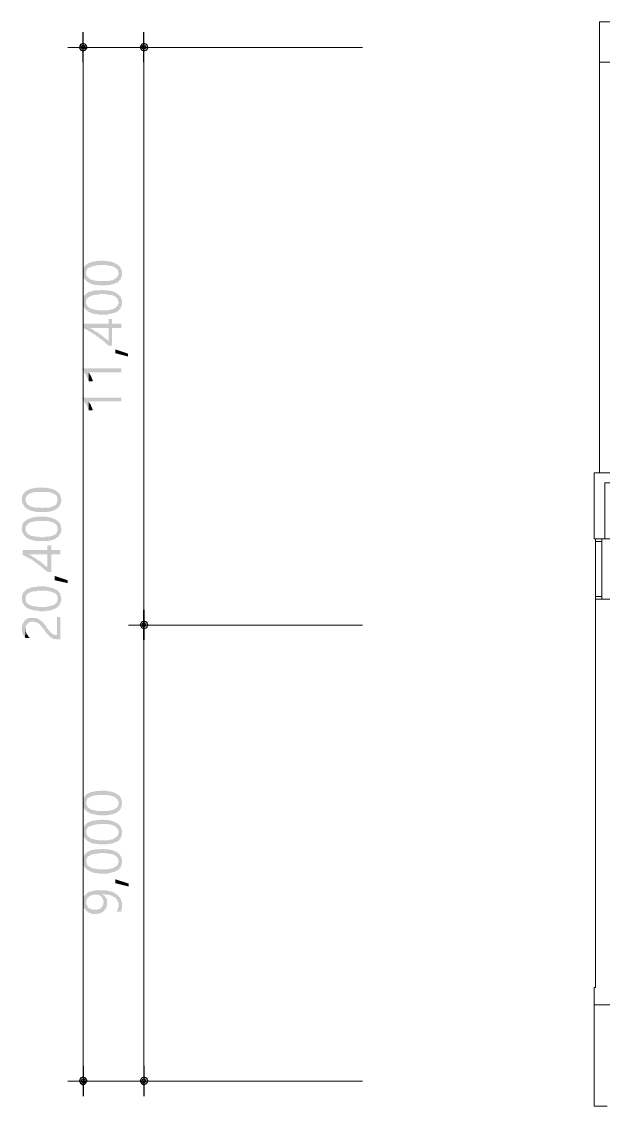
# Model space of a CAD drawing. Header units: millimetres. Extents: x -750 to 90962, y 11972 to 66109.
# Drawn here: x -511 to 10962, y 16311 to 37713 of the extents above; entities that cross this region are included whole.
import ezdxf

# ---------------------------------------------------------------- set-up
doc = ezdxf.new("R2010")
doc.units = ezdxf.units.MM
doc.layers.add('PDF_솔리드 채우기', color=7, linetype='Continuous')
doc.layers.add('PDF_형상', color=7, linetype='Continuous')

msp = doc.modelspace()

# ---------------------------------------------------------------- hatches: boundary and pattern name
at = {"layer": 'PDF_솔리드 채우기', "transparency": 33554559}
for points in [[(694, 32762), (694, 32753), (694, 32734), (694, 32715), (703, 32696), (703, 32678), (713, 32659), (722, 32640), (731, 32631), (750, 32612), (760, 32602), (760, 32753), (760, 32762), (760, 32772), (760, 32791), (769, 32800), (769, 32809), (778, 32819), (788, 32838), (797, 32847), (807, 32856), (825, 32856), (835, 32866), (854, 32875), (873, 32885), (882, 32885), (910, 32894), (929, 32894), (948, 32903), (976, 32903), (1004, 32903), (1023, 32913), (1051, 32913), (1089, 32913), (1108, 32913), (1136, 32913), (1164, 32903), (1193, 32903), (1211, 32903), (1230, 32894), (1258, 32894), (1277, 32885), (1296, 32885), (1305, 32875), (1324, 32866), (1343, 32856), (1353, 32847), (1362, 32838), (1371, 32828), (1381, 32819), (1390, 32809), (1390, 32791), (1390, 32781), (1400, 32762), (1400, 32753), (1400, 32903), (1381, 32913), (1362, 32932), (1353, 32932), (1343, 32941), (1324, 32951), (1305, 32960), (1296, 32960), (1277, 32969), (1258, 32979), (1240, 32979), (1211, 32979), (1193, 32988), (1174, 32988), (1145, 32988), (1127, 32988), (1098, 32998), (1080, 32998), (1070, 32998), (1042, 32998), (1023, 32988), (995, 32988), (967, 32988), (948, 32988), (920, 32979), (901, 32979), (882, 32969), (863, 32969), (844, 32960), (825, 32951), (807, 32951), (797, 32941), (778, 32932), (769, 32922), (750, 32913), (741, 32903), (731, 32894), (722, 32875), (713, 32866), (713, 32856), (703, 32838), (703, 32828), (694, 32809), (694, 32791), (694, 32781)], [(760, 32602), (778, 32583), (797, 32574), (797, 32574), (807, 32565), (825, 32555), (844, 32546), (854, 32546), (873, 32536), (891, 32527), (910, 32527), (929, 32518), (948, 32518), (976, 32518), (995, 32518), (1023, 32508), (1042, 32508), (1070, 32508), (1098, 32508), (1117, 32508), (1136, 32508), (1164, 32508), (1183, 32518), (1211, 32518), (1230, 32518), (1249, 32527), (1268, 32527), (1287, 32536), (1305, 32536), (1324, 32546), (1343, 32555), (1353, 32565), (1371, 32565), (1381, 32574), (1400, 32583), (1409, 32602), (1418, 32612), (1437, 32631), (1447, 32649), (1456, 32668), (1456, 32687), (1465, 32706), (1465, 32725), (1465, 32743), (1465, 32743), (1465, 32762), (1465, 32791), (1456, 32809), (1456, 32828), (1447, 32847), (1437, 32856), (1428, 32875), (1409, 32894), (1400, 32903), (1400, 32753), (1400, 32743), (1400, 32725), (1390, 32715), (1390, 32696), (1381, 32687), (1371, 32678), (1362, 32668), (1353, 32659), (1343, 32649), (1334, 32640), (1315, 32631), (1296, 32621), (1287, 32612), (1268, 32612), (1240, 32602), (1221, 32602), (1202, 32593), (1174, 32593), (1145, 32593), (1117, 32593), (1089, 32593), (1070, 32593), (1042, 32593), (1014, 32593), (985, 32593), (957, 32602), (938, 32602), (920, 32602), (901, 32612), (882, 32621), (863, 32621), (844, 32631), (825, 32640), (816, 32649), (807, 32659), (797, 32668), (788, 32678), (778, 32687), (769, 32696), (769, 32715), (760, 32725), (760, 32743), (760, 32753)], [(694, 32188), (694, 32179), (694, 32160), (694, 32141), (703, 32122), (703, 32103), (713, 32085), (722, 32066), (731, 32056), (750, 32038), (760, 32028), (760, 32179), (760, 32188), (760, 32198), (760, 32207), (769, 32226), (769, 32235), (778, 32245), (788, 32254), (797, 32273), (807, 32282), (825, 32282), (835, 32292), (854, 32301), (873, 32311), (882, 32311), (910, 32320), (929, 32320), (948, 32329), (976, 32329), (1004, 32329), (1023, 32339), (1051, 32339), (1089, 32339), (1108, 32339), (1136, 32339), (1164, 32329), (1193, 32329), (1211, 32329), (1230, 32320), (1258, 32320), (1277, 32311), (1296, 32311), (1305, 32301), (1324, 32292), (1343, 32282), (1353, 32273), (1362, 32263), (1371, 32254), (1381, 32245), (1390, 32235), (1390, 32216), (1390, 32207), (1400, 32188), (1400, 32179), (1400, 32329), (1381, 32339), (1362, 32358), (1353, 32358), (1343, 32367), (1324, 32376), (1305, 32386), (1296, 32386), (1277, 32395), (1258, 32395), (1240, 32405), (1211, 32405), (1193, 32414), (1174, 32414), (1145, 32414), (1127, 32414), (1098, 32414), (1080, 32423), (1070, 32423), (1042, 32414), (1023, 32414), (995, 32414), (967, 32414), (948, 32414), (920, 32405), (901, 32405), (882, 32395), (863, 32395), (844, 32386), (825, 32376), (807, 32376), (797, 32367), (778, 32358), (769, 32348), (750, 32339), (741, 32329), (731, 32311), (722, 32301), (713, 32292), (713, 32273), (703, 32263), (703, 32245), (694, 32235), (694, 32216), (694, 32198)], [(760, 32028), (778, 32009), (797, 32000), (797, 32000), (807, 31991), (825, 31981), (844, 31972), (854, 31972), (873, 31962), (891, 31953), (910, 31953), (929, 31943), (948, 31943), (976, 31943), (995, 31934), (1023, 31934), (1042, 31934), (1070, 31934), (1098, 31934), (1117, 31934), (1136, 31934), (1164, 31934), (1183, 31934), (1211, 31943), (1230, 31943), (1249, 31953), (1268, 31953), (1287, 31962), (1305, 31962), (1324, 31972), (1343, 31981), (1353, 31981), (1371, 31991), (1381, 32000), (1400, 32009), (1409, 32028), (1418, 32038), (1437, 32056), (1447, 32075), (1456, 32094), (1456, 32103), (1465, 32122), (1465, 32151), (1465, 32169), (1465, 32169), (1465, 32188), (1465, 32216), (1456, 32235), (1456, 32254), (1447, 32263), (1437, 32282), (1428, 32301), (1409, 32311), (1400, 32329), (1400, 32179), (1400, 32169), (1400, 32151), (1390, 32141), (1390, 32122), (1381, 32113), (1371, 32103), (1362, 32094), (1353, 32085), (1343, 32075), (1334, 32066), (1315, 32056), (1296, 32047), (1287, 32038), (1268, 32038), (1240, 32028), (1221, 32028), (1202, 32019), (1174, 32019), (1145, 32019), (1117, 32019), (1089, 32019), (1070, 32019), (1042, 32019), (1014, 32019), (985, 32019), (957, 32028), (938, 32028), (920, 32028), (901, 32038), (882, 32047), (863, 32047), (844, 32056), (825, 32066), (816, 32075), (807, 32085), (797, 32094), (788, 32103), (778, 32113), (769, 32122), (769, 32141), (760, 32151), (760, 32169), (760, 32179)], [(703, 31755), (703, 31671), (713, 31661), (731, 31652), (750, 31652), (760, 31642), (778, 31633), (797, 31623), (816, 31605), (825, 31671), (1202, 31671), (1202, 31416), (1202, 31755)], [(816, 31605), (835, 31595), (854, 31586), (873, 31576), (891, 31567), (910, 31548), (929, 31539), (948, 31529), (957, 31520), (976, 31501), (995, 31492), (1014, 31482), (1023, 31463), (1042, 31454), (1061, 31445), (1080, 31426), (1089, 31416), (1108, 31407), (1127, 31388), (1136, 31379), (1155, 31360), (1174, 31351), (1183, 31332), (1202, 31322), (1268, 31322), (1268, 31671), (1456, 31671), (1456, 31755), (1268, 31755), (1268, 31849), (1202, 31849), (1202, 31755), (1202, 31416), (1127, 31473), (1117, 31473), (1108, 31492), (1089, 31501), (1080, 31511), (1061, 31529), (1042, 31539), (1023, 31548), (1014, 31558), (995, 31576), (976, 31586), (957, 31595), (938, 31605), (920, 31614), (901, 31633), (882, 31642), (863, 31652), (844, 31661), (825, 31671)], [(684, 30871), (684, 30842), (694, 30833), (713, 30814), (722, 30795), (731, 30776), (741, 30758), (760, 30739), (760, 30739), (769, 30711), (778, 30692), (788, 30673), (797, 30654), (807, 30635), (807, 30795), (1456, 30795), (1456, 30871)], [(807, 30635), (807, 30616), (891, 30616), (891, 30626), (891, 30635), (882, 30654), (873, 30673), (863, 30701), (854, 30720), (854, 30729), (835, 30748), (825, 30767), (816, 30786), (807, 30795)], [(684, 30296), (684, 30268), (694, 30259), (713, 30240), (722, 30221), (731, 30202), (741, 30183), (760, 30165), (760, 30155), (769, 30136), (778, 30118), (788, 30099), (797, 30080), (807, 30061), (807, 30221), (1456, 30221), (1456, 30296)], [(807, 30061), (807, 30042), (891, 30042), (891, 30042), (891, 30061), (882, 30080), (873, 30099), (863, 30118), (854, 30146), (854, 30155), (835, 30174), (825, 30193), (816, 30212), (807, 30221)], [(-511, 28282), (-511, 28282), (-502, 28263), (-502, 28245), (-502, 28226), (-492, 28207), (-483, 28188), (-473, 28169), (-464, 28151), (-455, 28141), (-436, 28122), (-436, 28282), (-436, 28282), (-436, 28301), (-436, 28311), (-426, 28329), (-426, 28339), (-417, 28348), (-407, 28358), (-398, 28367), (-389, 28376), (-379, 28386), (-360, 28395), (-351, 28405), (-332, 28414), (-313, 28414), (-295, 28423), (-266, 28423), (-247, 28433), (-219, 28433), (-200, 28433), (-172, 28433), (-144, 28433), (-116, 28433), (-87, 28433), (-59, 28433), (-31, 28433), (-12, 28433), (16, 28433), (35, 28423), (54, 28423), (82, 28414), (91, 28405), (110, 28405), (129, 28395), (138, 28386), (157, 28376), (167, 28367), (176, 28358), (185, 28348), (185, 28329), (195, 28320), (195, 28311), (195, 28292), (204, 28282), (204, 28433), (185, 28442), (167, 28452), (157, 28461), (148, 28471), (129, 28480), (110, 28480), (91, 28489), (73, 28499), (54, 28499), (35, 28508), (16, 28508), (-3, 28508), (-22, 28518), (-50, 28518), (-69, 28518), (-97, 28518), (-125, 28518), (-125, 28518), (-153, 28518), (-182, 28518), (-200, 28518), (-229, 28518), (-257, 28508), (-276, 28508), (-295, 28508), (-313, 28499), (-332, 28489), (-351, 28489), (-370, 28480), (-389, 28471), (-407, 28461), (-417, 28461), (-426, 28452), (-445, 28442), (-455, 28423), (-464, 28414), (-473, 28405), (-483, 28395), (-492, 28376), (-492, 28367), (-502, 28348), (-502, 28339), (-502, 28320), (-502, 28301)], [(-436, 28122), (-426, 28113), (-407, 28103), (-398, 28094), (-389, 28094), (-370, 28085), (-360, 28075), (-342, 28066), (-323, 28066), (-304, 28056), (-285, 28056), (-266, 28047), (-247, 28047), (-229, 28038), (-200, 28038), (-182, 28038), (-153, 28038), (-125, 28038), (-106, 28038), (-78, 28038), (-59, 28038), (-31, 28038), (-12, 28038), (7, 28047), (35, 28047), (54, 28047), (73, 28056), (91, 28056), (110, 28066), (129, 28075), (138, 28075), (157, 28085), (167, 28094), (176, 28103), (195, 28113), (214, 28132), (223, 28141), (233, 28160), (242, 28169), (251, 28188), (261, 28207), (261, 28226), (270, 28245), (270, 28273), (270, 28273), (270, 28292), (261, 28311), (261, 28329), (251, 28348), (251, 28367), (242, 28386), (223, 28405), (214, 28414), (204, 28433), (204, 28282), (195, 28273), (195, 28254), (195, 28245), (195, 28226), (185, 28216), (176, 28207), (167, 28188), (157, 28179), (148, 28169), (129, 28160), (120, 28160), (101, 28151), (82, 28141), (63, 28132), (44, 28132), (25, 28122), (-3, 28122), (-22, 28122), (-50, 28122), (-78, 28122), (-106, 28113), (-135, 28122), (-163, 28122), (-182, 28122), (-210, 28122), (-238, 28122), (-257, 28132), (-285, 28132), (-304, 28141), (-323, 28141), (-342, 28151), (-351, 28160), (-370, 28169), (-379, 28179), (-389, 28179), (-407, 28198), (-407, 28207), (-417, 28216), (-426, 28226), (-426, 28235), (-436, 28254), (-436, 28263), (-436, 28282)], [(-511, 27708), (-511, 27708), (-502, 27689), (-502, 27671), (-502, 27642), (-492, 27633), (-483, 27614), (-473, 27595), (-464, 27576), (-455, 27567), (-436, 27548), (-436, 27708), (-436, 27708), (-436, 27727), (-436, 27736), (-426, 27755), (-426, 27765), (-417, 27774), (-407, 27783), (-398, 27793), (-389, 27802), (-379, 27812), (-360, 27821), (-351, 27831), (-332, 27831), (-313, 27840), (-295, 27849), (-266, 27849), (-247, 27859), (-219, 27859), (-200, 27859), (-172, 27859), (-144, 27859), (-116, 27859), (-87, 27859), (-59, 27859), (-31, 27859), (-12, 27859), (16, 27859), (35, 27849), (54, 27849), (82, 27840), (91, 27831), (110, 27831), (129, 27821), (138, 27812), (157, 27802), (167, 27793), (176, 27783), (185, 27774), (185, 27755), (195, 27746), (195, 27736), (195, 27718), (204, 27699), (204, 27859), (185, 27868), (167, 27878), (157, 27887), (148, 27896), (129, 27906), (110, 27906), (91, 27915), (73, 27925), (54, 27925), (35, 27934), (16, 27934), (-3, 27934), (-22, 27943), (-50, 27943), (-69, 27943), (-97, 27943), (-125, 27943), (-125, 27943), (-153, 27943), (-182, 27943), (-200, 27943), (-229, 27943), (-257, 27934), (-276, 27934), (-295, 27934), (-313, 27925), (-332, 27915), (-351, 27915), (-370, 27906), (-389, 27896), (-407, 27887), (-417, 27878), (-426, 27878), (-445, 27859), (-455, 27849), (-464, 27840), (-473, 27831), (-483, 27821), (-492, 27802), (-492, 27793), (-502, 27774), (-502, 27765), (-502, 27746), (-502, 27727)], [(-436, 27548), (-426, 27539), (-407, 27529), (-398, 27520), (-389, 27520), (-370, 27511), (-360, 27501), (-342, 27492), (-323, 27492), (-304, 27482), (-285, 27482), (-266, 27473), (-247, 27473), (-229, 27463), (-200, 27463), (-182, 27463), (-153, 27463), (-125, 27463), (-106, 27463), (-78, 27463), (-59, 27463), (-31, 27463), (-12, 27463), (7, 27463), (35, 27473), (54, 27473), (73, 27482), (91, 27482), (110, 27492), (129, 27501), (138, 27501), (157, 27511), (167, 27520), (176, 27529), (195, 27539), (214, 27548), (223, 27567), (233, 27586), (242, 27595), (251, 27614), (261, 27633), (261, 27652), (270, 27671), (270, 27699), (270, 27699), (270, 27718), (261, 27736), (261, 27755), (251, 27774), (251, 27793), (242, 27812), (223, 27831), (214, 27840), (204, 27859), (204, 27699), (195, 27699), (195, 27680), (195, 27661), (195, 27652), (185, 27642), (176, 27623), (167, 27614), (157, 27605), (148, 27595), (129, 27586), (120, 27576), (101, 27576), (82, 27567), (63, 27558), (44, 27558), (25, 27548), (-3, 27548), (-22, 27548), (-50, 27548), (-78, 27539), (-106, 27539), (-135, 27539), (-163, 27548), (-182, 27548), (-210, 27548), (-238, 27548), (-257, 27558), (-285, 27558), (-304, 27567), (-323, 27567), (-342, 27576), (-351, 27586), (-370, 27595), (-379, 27595), (-389, 27605), (-407, 27614), (-407, 27633), (-417, 27642), (-426, 27652), (-426, 27661), (-436, 27680), (-436, 27689), (-436, 27708)], [(-492, 27285), (-492, 27191), (-483, 27191), (-464, 27181), (-455, 27172), (-436, 27162), (-417, 27153), (-398, 27143), (-379, 27134), (-370, 27200), (-3, 27200), (-3, 26946), (-3, 27285)], [(-379, 27134), (-360, 27125), (-342, 27115), (-323, 27106), (-304, 27087), (-285, 27078), (-266, 27068), (-247, 27049), (-238, 27040), (-219, 27031), (-200, 27021), (-191, 27002), (-172, 26993), (-153, 26983), (-135, 26965), (-125, 26955), (-106, 26946), (-87, 26927), (-78, 26918), (-59, 26899), (-40, 26889), (-22, 26880), (-12, 26861), (7, 26852), (73, 26852), (73, 27200), (251, 27200), (251, 27285), (73, 27285), (73, 27379), (-3, 27379), (-3, 27285), (-3, 26946), (-69, 26993), (-78, 27002), (-87, 27012), (-106, 27031), (-125, 27040), (-135, 27049), (-153, 27068), (-172, 27078), (-191, 27087), (-200, 27096), (-219, 27106), (-238, 27125), (-257, 27134), (-276, 27143), (-295, 27153), (-313, 27172), (-332, 27181), (-351, 27191), (-370, 27200)], [(-511, 26334), (-511, 26334), (-502, 26306), (-502, 26287), (-502, 26268), (-492, 26249), (-483, 26231), (-473, 26221), (-464, 26202), (-455, 26183), (-436, 26174), (-436, 26334), (-436, 26334), (-436, 26343), (-436, 26362), (-426, 26372), (-426, 26381), (-417, 26400), (-407, 26409), (-398, 26419), (-389, 26428), (-379, 26438), (-360, 26447), (-351, 26447), (-332, 26456), (-313, 26466), (-295, 26466), (-266, 26475), (-247, 26475), (-219, 26475), (-200, 26485), (-172, 26485), (-144, 26485), (-116, 26485), (-87, 26485), (-59, 26485), (-31, 26485), (-12, 26485), (16, 26475), (35, 26475), (54, 26466), (82, 26466), (91, 26456), (110, 26447), (129, 26447), (138, 26438), (157, 26428), (167, 26419), (176, 26409), (185, 26391), (185, 26381), (195, 26372), (195, 26353), (195, 26343), (204, 26325), (204, 26475), (185, 26494), (167, 26503), (157, 26513), (148, 26513), (129, 26522), (110, 26532), (91, 26541), (73, 26541), (54, 26551), (35, 26551), (16, 26560), (-3, 26560), (-22, 26560), (-50, 26569), (-69, 26569), (-97, 26569), (-125, 26569), (-125, 26569), (-153, 26569), (-182, 26569), (-200, 26569), (-229, 26560), (-257, 26560), (-276, 26560), (-295, 26551), (-313, 26551), (-332, 26541), (-351, 26532), (-370, 26532), (-389, 26522), (-407, 26513), (-417, 26503), (-426, 26494), (-445, 26485), (-455, 26475), (-464, 26466), (-473, 26456), (-483, 26438), (-492, 26428), (-492, 26409), (-502, 26400), (-502, 26381), (-502, 26372), (-502, 26353)], [(-436, 26174), (-426, 26155), (-407, 26146), (-398, 26146), (-389, 26136), (-370, 26127), (-360, 26127), (-342, 26118), (-323, 26108), (-304, 26108), (-285, 26099), (-266, 26099), (-247, 26089), (-229, 26089), (-200, 26089), (-182, 26089), (-153, 26080), (-125, 26080), (-106, 26080), (-78, 26080), (-59, 26080), (-31, 26089), (-12, 26089), (7, 26089), (35, 26089), (54, 26099), (73, 26099), (91, 26108), (110, 26118), (129, 26118), (138, 26127), (157, 26136), (167, 26146), (176, 26146), (195, 26165), (214, 26174), (223, 26193), (233, 26202), (242, 26221), (251, 26240), (261, 26259), (261, 26278), (270, 26296), (270, 26315), (270, 26325), (270, 26343), (261, 26362), (261, 26381), (251, 26400), (251, 26419), (242, 26438), (223, 26447), (214, 26466), (204, 26475), (204, 26325), (195, 26315), (195, 26306), (195, 26287), (195, 26278), (185, 26259), (176, 26249), (167, 26240), (157, 26231), (148, 26221), (129, 26212), (120, 26202), (101, 26193), (82, 26193), (63, 26183), (44, 26183), (25, 26174), (-3, 26174), (-22, 26165), (-50, 26165), (-78, 26165), (-106, 26165), (-135, 26165), (-163, 26165), (-182, 26165), (-210, 26174), (-238, 26174), (-257, 26174), (-285, 26183), (-304, 26183), (-323, 26193), (-342, 26202), (-351, 26202), (-370, 26212), (-379, 26221), (-389, 26231), (-407, 26240), (-407, 26249), (-417, 26259), (-426, 26278), (-426, 26287), (-436, 26296), (-436, 26315), (-436, 26334)], [(-511, 25741), (-511, 25732), (-502, 25713), (-502, 25694), (-502, 25666), (-492, 25647), (-492, 25628), (-483, 25609), (-473, 25600), (-464, 25581), (-445, 25562), (-436, 25732), (-436, 25741), (-436, 25769), (-426, 25788), (-417, 25807), (-407, 25816), (-398, 25835), (-389, 25845), (-370, 25854), (-360, 25863), (-342, 25873), (-313, 25873), (-295, 25873), (-276, 25873), (-257, 25873), (-238, 25863), (-219, 25854), (-200, 25854), (-182, 25835), (-172, 25835), (-163, 25826), (-144, 25807), (-135, 25798), (-116, 25779), (-106, 25760), (-87, 25741), (-78, 25722), (-59, 25703), (-50, 25685), (-31, 25666), (-22, 25647), (-3, 25628), (7, 25619), (16, 25609), (25, 25600), (44, 25581), (63, 25562), (82, 25553), (101, 25543), (110, 25534), (120, 25534), (138, 25534), (157, 25525), (176, 25525), (195, 25525), (223, 25525), (251, 25525), (251, 25967), (185, 25967), (185, 25609), (176, 25609), (157, 25609), (138, 25609), (120, 25619), (110, 25628), (91, 25638), (73, 25647), (54, 25666), (54, 25666), (44, 25685), (35, 25694), (25, 25703), (7, 25722), (-3, 25741), (-22, 25760), (-31, 25788), (-40, 25798), (-59, 25816), (-78, 25835), (-87, 25854), (-106, 25873), (-116, 25882), (-135, 25892), (-144, 25901), (-163, 25911), (-163, 25920), (-182, 25929), (-200, 25939), (-219, 25939), (-238, 25948), (-257, 25948), (-276, 25948), (-304, 25948), (-304, 25948), (-332, 25948), (-351, 25948), (-370, 25948), (-389, 25939), (-407, 25929), (-417, 25920), (-436, 25911), (-455, 25892), (-455, 25892), (-464, 25873), (-473, 25854), (-483, 25845), (-492, 25826), (-502, 25807), (-502, 25779), (-502, 25760)], [(-445, 25562), (-436, 25553), (-351, 25553), (-351, 25553), (-370, 25572), (-379, 25581), (-389, 25600), (-407, 25619), (-417, 25638), (-417, 25647), (-426, 25666), (-436, 25685), (-436, 25713), (-436, 25732)], [(694, 22306), (694, 22296), (694, 22278), (694, 22259), (703, 22240), (703, 22221), (713, 22202), (722, 22183), (731, 22174), (750, 22155), (760, 22146), (760, 22296), (760, 22306), (760, 22315), (769, 22334), (769, 22343), (778, 22353), (778, 22362), (788, 22381), (797, 22391), (807, 22400), (825, 22409), (835, 22409), (854, 22419), (873, 22428), (891, 22438), (910, 22438), (929, 22447), (948, 22447), (976, 22447), (1004, 22456), (1033, 22456), (1061, 22456), (1089, 22456), (1108, 22456), (1136, 22456), (1164, 22456), (1193, 22447), (1211, 22447), (1240, 22447), (1258, 22438), (1277, 22428), (1296, 22428), (1315, 22419), (1324, 22409), (1343, 22400), (1353, 22391), (1362, 22381), (1371, 22372), (1381, 22362), (1390, 22353), (1390, 22334), (1400, 22325), (1400, 22315), (1400, 22296), (1400, 22447), (1381, 22456), (1371, 22475), (1362, 22475), (1343, 22485), (1324, 22494), (1315, 22503), (1296, 22503), (1277, 22513), (1258, 22522), (1240, 22522), (1221, 22522), (1193, 22532), (1174, 22532), (1155, 22532), (1127, 22541), (1098, 22541), (1080, 22541), (1080, 22541), (1051, 22541), (1023, 22532), (995, 22532), (967, 22532), (948, 22532), (929, 22522), (901, 22522), (882, 22513), (863, 22513), (844, 22503), (825, 22494), (816, 22494), (797, 22485), (778, 22475), (769, 22466), (760, 22456), (750, 22447), (731, 22438), (731, 22419), (722, 22409), (713, 22400), (703, 22381), (703, 22372), (694, 22353), (694, 22334), (694, 22325)], [(760, 22146), (778, 22127), (797, 22118), (797, 22118), (816, 22108), (825, 22099), (844, 22089), (863, 22089), (873, 22080), (891, 22080), (910, 22071), (929, 22071), (957, 22061), (976, 22061), (995, 22061), (1023, 22052), (1042, 22052), (1070, 22052), (1098, 22052), (1117, 22052), (1145, 22052), (1164, 22052), (1193, 22061), (1211, 22061), (1230, 22061), (1249, 22071), (1268, 22071), (1287, 22080), (1305, 22080), (1324, 22089), (1343, 22099), (1353, 22108), (1371, 22108), (1381, 22118), (1400, 22136), (1409, 22146), (1428, 22155), (1437, 22174), (1447, 22193), (1456, 22212), (1456, 22231), (1465, 22249), (1465, 22268), (1465, 22287), (1465, 22287), (1465, 22315), (1465, 22334), (1456, 22353), (1456, 22372), (1447, 22391), (1437, 22400), (1428, 22419), (1418, 22438), (1400, 22447), (1400, 22296), (1400, 22287), (1400, 22268), (1390, 22259), (1390, 22240), (1381, 22231), (1381, 22221), (1371, 22212), (1362, 22202), (1343, 22193), (1334, 22183), (1315, 22174), (1305, 22165), (1287, 22155), (1268, 22155), (1249, 22146), (1221, 22146), (1202, 22146), (1174, 22136), (1145, 22136), (1117, 22136), (1089, 22136), (1070, 22136), (1042, 22136), (1014, 22136), (985, 22136), (967, 22146), (938, 22146), (920, 22155), (901, 22155), (882, 22165), (863, 22165), (844, 22174), (835, 22183), (816, 22193), (807, 22202), (797, 22212), (788, 22221), (778, 22231), (778, 22249), (769, 22259), (769, 22268), (760, 22287), (760, 22296)], [(694, 21732), (694, 21722), (694, 21703), (694, 21685), (703, 21666), (703, 21647), (713, 21628), (722, 21609), (731, 21600), (750, 21581), (760, 21572), (760, 21722), (760, 21732), (760, 21741), (769, 21760), (769, 21769), (778, 21779), (778, 21788), (788, 21807), (797, 21816), (807, 21826), (825, 21835), (835, 21835), (854, 21845), (873, 21854), (891, 21854), (910, 21863), (929, 21863), (948, 21873), (976, 21873), (1004, 21873), (1033, 21882), (1061, 21882), (1089, 21882), (1108, 21882), (1136, 21882), (1164, 21882), (1193, 21873), (1211, 21873), (1240, 21873), (1258, 21863), (1277, 21854), (1296, 21854), (1315, 21845), (1324, 21835), (1343, 21826), (1353, 21816), (1362, 21807), (1371, 21798), (1381, 21788), (1390, 21779), (1390, 21760), (1400, 21751), (1400, 21732), (1400, 21722), (1400, 21873), (1381, 21882), (1371, 21901), (1362, 21901), (1343, 21911), (1324, 21920), (1315, 21929), (1296, 21929), (1277, 21939), (1258, 21948), (1240, 21948), (1221, 21948), (1193, 21958), (1174, 21958), (1155, 21958), (1127, 21958), (1098, 21967), (1080, 21967), (1080, 21967), (1051, 21967), (1023, 21958), (995, 21958), (967, 21958), (948, 21958), (929, 21948), (901, 21948), (882, 21939), (863, 21939), (844, 21929), (825, 21920), (816, 21920), (797, 21911), (778, 21901), (769, 21892), (760, 21882), (750, 21873), (731, 21863), (731, 21845), (722, 21835), (713, 21826), (703, 21807), (703, 21798), (694, 21779), (694, 21760), (694, 21751)], [(760, 21572), (778, 21553), (797, 21543), (797, 21543), (816, 21534), (825, 21525), (844, 21515), (863, 21515), (873, 21506), (891, 21496), (910, 21496), (929, 21496), (957, 21487), (976, 21487), (995, 21487), (1023, 21478), (1042, 21478), (1070, 21478), (1098, 21478), (1117, 21478), (1145, 21478), (1164, 21478), (1193, 21487), (1211, 21487), (1230, 21487), (1249, 21496), (1268, 21496), (1287, 21506), (1305, 21506), (1324, 21515), (1343, 21525), (1353, 21534), (1371, 21534), (1381, 21543), (1400, 21553), (1409, 21572), (1428, 21581), (1437, 21600), (1447, 21619), (1456, 21638), (1456, 21656), (1465, 21675), (1465, 21694), (1465, 21713), (1465, 21713), (1465, 21732), (1465, 21760), (1456, 21779), (1456, 21798), (1447, 21816), (1437, 21826), (1428, 21845), (1418, 21863), (1400, 21873), (1400, 21722), (1400, 21713), (1400, 21694), (1390, 21685), (1390, 21666), (1381, 21656), (1381, 21647), (1371, 21638), (1362, 21628), (1343, 21619), (1334, 21609), (1315, 21600), (1305, 21591), (1287, 21581), (1268, 21581), (1249, 21572), (1221, 21572), (1202, 21562), (1174, 21562), (1145, 21562), (1117, 21562), (1089, 21562), (1070, 21562), (1042, 21562), (1014, 21562), (985, 21562), (967, 21572), (938, 21572), (920, 21581), (901, 21581), (882, 21591), (863, 21591), (844, 21600), (835, 21609), (816, 21619), (807, 21628), (797, 21638), (788, 21647), (778, 21656), (778, 21666), (769, 21685), (769, 21694), (760, 21713), (760, 21722)], [(694, 21158), (694, 21148), (694, 21129), (694, 21111), (703, 21092), (703, 21073), (713, 21054), (722, 21035), (731, 21026), (750, 21007), (760, 20998), (760, 21148), (760, 21158), (760, 21167), (769, 21176), (769, 21195), (778, 21205), (778, 21214), (788, 21223), (797, 21242), (807, 21252), (825, 21252), (835, 21261), (854, 21271), (873, 21280), (891, 21280), (910, 21289), (929, 21289), (948, 21299), (976, 21299), (1004, 21299), (1033, 21308), (1061, 21308), (1089, 21308), (1108, 21308), (1136, 21308), (1164, 21299), (1193, 21299), (1211, 21299), (1240, 21289), (1258, 21289), (1277, 21280), (1296, 21280), (1315, 21271), (1324, 21261), (1343, 21252), (1353, 21242), (1362, 21233), (1371, 21223), (1381, 21214), (1390, 21205), (1390, 21186), (1400, 21176), (1400, 21158), (1400, 21148), (1400, 21299), (1381, 21308), (1371, 21327), (1362, 21327), (1343, 21336), (1324, 21346), (1315, 21355), (1296, 21355), (1277, 21365), (1258, 21365), (1240, 21374), (1221, 21374), (1193, 21383), (1174, 21383), (1155, 21383), (1127, 21383), (1098, 21383), (1080, 21393), (1080, 21393), (1051, 21383), (1023, 21383), (995, 21383), (967, 21383), (948, 21383), (929, 21374), (901, 21374), (882, 21365), (863, 21365), (844, 21355), (825, 21346), (816, 21346), (797, 21336), (778, 21327), (769, 21318), (760, 21308), (750, 21299), (731, 21280), (731, 21271), (722, 21261), (713, 21242), (703, 21233), (703, 21214), (694, 21205), (694, 21186), (694, 21167)], [(760, 20998), (778, 20979), (797, 20969), (797, 20969), (816, 20960), (825, 20951), (844, 20941), (863, 20941), (873, 20932), (891, 20922), (910, 20922), (929, 20913), (957, 20913), (976, 20913), (995, 20903), (1023, 20903), (1042, 20903), (1070, 20903), (1098, 20903), (1117, 20903), (1145, 20903), (1164, 20903), (1193, 20903), (1211, 20913), (1230, 20913), (1249, 20922), (1268, 20922), (1287, 20932), (1305, 20932), (1324, 20941), (1343, 20951), (1353, 20960), (1371, 20960), (1381, 20969), (1400, 20979), (1409, 20998), (1428, 21007), (1437, 21026), (1447, 21045), (1456, 21063), (1456, 21073), (1465, 21101), (1465, 21120), (1465, 21139), (1465, 21139), (1465, 21158), (1465, 21186), (1456, 21205), (1456, 21223), (1447, 21233), (1437, 21252), (1428, 21271), (1418, 21280), (1400, 21299), (1400, 21148), (1400, 21139), (1400, 21120), (1390, 21111), (1390, 21092), (1381, 21082), (1381, 21073), (1371, 21063), (1362, 21054), (1343, 21045), (1334, 21035), (1315, 21026), (1305, 21016), (1287, 21007), (1268, 21007), (1249, 20998), (1221, 20998), (1202, 20988), (1174, 20988), (1145, 20988), (1117, 20988), (1089, 20988), (1070, 20988), (1042, 20988), (1014, 20988), (985, 20988), (967, 20998), (938, 20998), (920, 20998), (901, 21007), (882, 21016), (863, 21016), (844, 21026), (835, 21035), (816, 21045), (807, 21054), (797, 21063), (788, 21073), (778, 21082), (778, 21092), (769, 21111), (769, 21120), (760, 21139), (760, 21148)], [(760, 20499), (760, 20339), (760, 20348), (769, 20367), (769, 20386), (778, 20405), (788, 20423), (807, 20433), (816, 20452), (825, 20452), (835, 20461), (854, 20471), (873, 20480), (891, 20480), (920, 20489), (938, 20489), (957, 20489), (976, 20489), (995, 20489), (1014, 20480), (1033, 20471), (1042, 20461), (1061, 20452), (1070, 20433), (1080, 20499), (1080, 20499), (1108, 20499), (1127, 20489), (1155, 20489), (1174, 20489), (1193, 20489), (1221, 20480), (1240, 20480), (1249, 20471), (1268, 20461), (1287, 20452), (1305, 20442), (1315, 20442), (1324, 20433), (1343, 20423), (1353, 20405), (1362, 20386), (1371, 20376), (1381, 20358), (1390, 20339), (1400, 20320), (1400, 20301), (1400, 20282), (1400, 20461), (1390, 20471), (1371, 20489), (1353, 20499), (1353, 20499), (1334, 20508), (1324, 20518), (1305, 20527), (1287, 20536), (1268, 20546), (1249, 20546), (1230, 20555), (1211, 20555), (1193, 20565), (1174, 20565), (1155, 20574), (1127, 20574), (1108, 20574), (1080, 20574), (1061, 20574), (1033, 20574), (1014, 20574), (985, 20574), (967, 20574), (938, 20574), (920, 20565), (901, 20565), (882, 20555), (863, 20555), (844, 20546), (825, 20546), (807, 20536), (797, 20527), (778, 20518), (778, 20518)], [(694, 20348), (694, 20329), (694, 20311), (694, 20292), (703, 20273), (713, 20254), (713, 20235), (722, 20216), (741, 20198), (750, 20188), (760, 20169), (778, 20160), (788, 20151), (807, 20141), (825, 20132), (844, 20122), (863, 20113), (882, 20113), (901, 20103), (920, 20103), (938, 20103), (967, 20103), (985, 20113), (1004, 20113), (1023, 20113), (1042, 20122), (1061, 20132), (1080, 20141), (1098, 20151), (1108, 20169), (1108, 20339), (1108, 20339), (1098, 20311), (1098, 20292), (1089, 20273), (1080, 20254), (1070, 20245), (1051, 20226), (1051, 20226), (1033, 20207), (1014, 20207), (995, 20198), (976, 20188), (957, 20188), (929, 20188), (920, 20188), (901, 20188), (882, 20198), (863, 20198), (844, 20207), (825, 20216), (816, 20226), (807, 20226), (797, 20245), (788, 20263), (778, 20273), (769, 20292), (760, 20320), (760, 20339), (760, 20499), (750, 20489), (731, 20471), (722, 20461), (713, 20442), (703, 20423), (703, 20405), (694, 20386), (694, 20367)], [(1070, 20433), (1080, 20423), (1089, 20405), (1098, 20386), (1098, 20367), (1108, 20339), (1108, 20169), (1117, 20179), (1136, 20198), (1145, 20207), (1155, 20226), (1164, 20245), (1164, 20263), (1174, 20282), (1174, 20301), (1174, 20329), (1174, 20339), (1174, 20358), (1174, 20376), (1164, 20395), (1155, 20414), (1145, 20433), (1136, 20442), (1127, 20461), (1108, 20471), (1098, 20480), (1080, 20489), (1080, 20499)], [(1362, 20151), (1447, 20151), (1447, 20151), (1456, 20169), (1456, 20188), (1465, 20207), (1465, 20226), (1465, 20254), (1465, 20273), (1465, 20282), (1465, 20301), (1465, 20320), (1465, 20339), (1456, 20358), (1447, 20376), (1447, 20395), (1437, 20414), (1428, 20433), (1409, 20442), (1400, 20461), (1400, 20282), (1400, 20263), (1400, 20245), (1390, 20226), (1390, 20207), (1381, 20188), (1371, 20169)]]:
    msp.add_hatch(color=256, dxfattribs=at).paths.add_polyline_path(points)

# ---------------------------------------------------------------- linework, layer by layer
at = {"layer": 'PDF_솔리드 채우기', "lineweight": 5, "transparency": 33554559}
for points in [[(1334, 31247), (1588, 31162), (1334, 31172), (1588, 31106)], [(138, 26776), (393, 26692), (138, 26692), (393, 26635)], [(1334, 20791), (1597, 20706), (1334, 20715), (1597, 20649)]]:
    msp.add_solid(points, dxfattribs=at)
at = {"layer": 'PDF_형상', "lineweight": 5}
for points in [[(11687, 37713), (11687, 36913), (10887, 36913), (10887, 37713)], [(10934, 27454), (10934, 27511), (10811, 27511), (10811, 27454)], [(10934, 26315), (10934, 26372), (10811, 26372), (10811, 26315)], [(1597, 25807), (6209, 25807)]]:
    msp.add_lwpolyline(points, close=True, dxfattribs=at)
at = {"layer": 'PDF_형상', "lineweight": 25}
for points in [[(703, 36914), (703, 37507)], [(1898, 36914), (1898, 37507)], [(703, 17112), (703, 16510)], [(1898, 17112), (1898, 16510)]]:
    msp.add_lwpolyline(points, dxfattribs=at)
for points in [[(703, 37281), (647, 37262), (628, 37206), (647, 37159), (703, 37140), (750, 37159), (778, 37206), (750, 37262)], [(703, 37243), (675, 37234), (665, 37206), (675, 37187), (703, 37177), (731, 37187), (741, 37206), (731, 37234)], [(1898, 37281), (1851, 37262), (1823, 37206), (1851, 37159), (1898, 37140), (1955, 37159), (1974, 37206), (1955, 37262)], [(1898, 37243), (1870, 37234), (1861, 37206), (1870, 37187), (1898, 37177), (1927, 37187), (1936, 37206), (1927, 37234)], [(1898, 26110), (1898, 25517)], [(1898, 25733), (1955, 25761), (1974, 25809), (1955, 25865), (1898, 25884), (1851, 25865), (1823, 25809), (1851, 25761)], [(1898, 25884), (1851, 25865), (1823, 25809), (1851, 25761), (1898, 25733), (1955, 25761), (1974, 25809), (1955, 25865)], [(1898, 25771), (1927, 25790), (1936, 25809), (1927, 25837), (1898, 25846), (1870, 25837), (1861, 25809), (1870, 25790)], [(1898, 25846), (1870, 25837), (1861, 25809), (1870, 25790), (1898, 25771), (1927, 25790), (1936, 25809), (1927, 25837)], [(703, 16736), (750, 16764), (778, 16811), (750, 16868), (703, 16887), (647, 16868), (628, 16811), (647, 16764)], [(703, 16774), (731, 16792), (741, 16811), (731, 16840), (703, 16849), (675, 16840), (665, 16811), (675, 16792)], [(1898, 16736), (1955, 16764), (1974, 16811), (1955, 16868), (1898, 16887), (1851, 16868), (1823, 16811), (1851, 16764)], [(1898, 16774), (1927, 16792), (1936, 16811), (1927, 16840), (1898, 16849), (1870, 16840), (1861, 16811), (1870, 16792)]]:
    msp.add_lwpolyline(points, close=True, dxfattribs=at)
at = {"layer": 'PDF_형상', "lineweight": 5}
for points in [[(1597, 37205), (6209, 37205), (402, 37205)], [(703, 16960), (703, 37063)], [(1898, 25958), (1898, 37063)], [(10887, 36913), (10887, 28809)], [(11188, 27511), (11188, 28414), (15338, 28414), (15338, 28913), (15131, 28913), (15131, 28612), (10990, 28612), (10990, 27511), (10783, 27511), (10783, 28809), (14934, 28809), (14934, 28913), (15131, 28913)], [(10783, 18315), (10783, 18654), (10811, 18654), (10811, 26315), (10811, 27511)], [(10811, 26315), (10990, 26315), (11188, 26315), (11188, 27511), (10990, 27511)], [(10934, 27511), (10934, 26315)], [(1898, 16960), (1898, 25666)], [(11037, 16311), (10783, 16311), (10783, 18315), (11884, 18315), (11884, 18513), (47178, 18513)], [(1597, 16809), (6209, 16809), (402, 16809)]]:
    msp.add_lwpolyline(points, dxfattribs=at)

doc.saveas('drawing.dxf')
